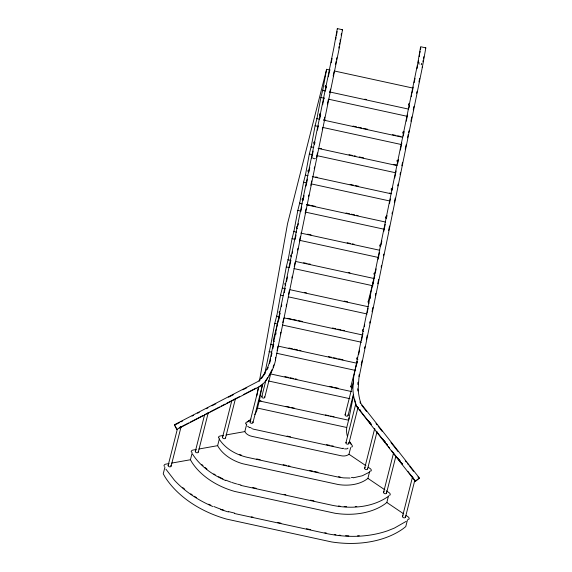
<?xml version="1.0" encoding="UTF-8"?>
<svg xmlns="http://www.w3.org/2000/svg" width="572" height="572" viewBox="0 0 572 572"><rect width="100%" height="100%" fill="white"/><g stroke="black" fill="none" stroke-linecap="round" stroke-linejoin="round"><path stroke-width="0.86" d="M415.408 481.238L419.426 478.078L360.975 403.632L360.389 401.801A52.381 47.026 53.7 0 1 358.194 388.688L358.916 378.092L422.422 66.924L425.825 47.862L420.62 46.725L417.303 65.987M417.217 65.787L353.689 377.062L352.895 388.753A57.536 51.652 53.7 0 0 355.305 403.146L356.227 406.056L415.315 481.309L417.195 479.837M357.786 384.456L357.936 382.318L358.351 382.246M275.397 360.217L339.11 48.792L342.514 29.73L337.308 28.6L337.609 28.95M353.489 381.038L353.324 379.336M290.712 260.382L288.131 259.817L288.181 259.402L286.286 266.917L282.375 288.052L284.949 288.61M296.468 232.146L293.894 231.588L293.944 231.174L292.042 238.681L288.131 259.817M302.231 203.918L299.656 203.353L299.707 202.938L297.805 210.453L293.894 231.588M307.993 175.683L305.419 175.125L305.469 174.71L303.568 182.225L299.685 203.296M348.598 420.213L259.316 400.929L259.373 400.557L261.089 400.936M251.165 516.952L252.903 517.088M256.792 395.81L258.358 387.037M259.452 380.895L287.516 223.824L326.619 69.298L330.051 70.041M262.484 384.062L259.352 400.915M273.423 345.073L270.849 344.516L270.899 344.094L264.714 373.995M282.375 288.052L282.425 287.637L280.523 295.145L276.991 314.764L274.76 323.38L270.849 344.516M313.756 147.454L311.182 146.897L311.232 146.482L309.33 153.99L305.419 175.125M319.519 119.226L316.945 118.661L316.995 118.247L315.093 125.761L311.182 146.897M325.282 90.991L322.701 90.433L322.758 90.019L320.856 97.526L316.945 118.661M326.619 69.298L322.701 90.433M275.547 360.181L274.953 362.584A57.364 55.212 19.5 0 1 271.614 371.528L266.759 379.629L261.804 385.435L176.87 429.393L174.417 424.746L258.472 381.231L263.62 374.839L266.788 369.255A52.023 50.079 19.5 0 0 269.812 361.147L333.898 47.662L337.308 28.6M335.757 39.311L336.064 37.588M336.379 35.857L337.144 31.539M338.831 48.055L339.139 46.332M339.453 44.602L339.761 42.871M340.068 41.148L340.376 39.418M341.148 35.099L341.455 33.376M348.591 420.399L353.553 395.088M418.146 62.62L418.454 60.897M419.226 56.578L419.533 54.848M419.841 53.124L420.148 51.394M420.463 49.671L420.77 47.941M422.915 61.869L423.223 60.139M423.537 58.408L423.845 56.685M271.242 356.499L271.957 353.003M272.851 348.634L273.738 344.265M275.704 334.649L276.062 332.897M278.557 320.663L279.451 316.295M281.41 306.678L281.767 304.926M284.263 292.692L285.156 288.324M286.586 281.331L287.48 276.955M289.439 267.346L290.869 260.353M292.292 253.36L292.649 251.608M295.145 239.375L296.039 235.006M298.005 225.389L298.362 223.638M300.858 211.404L301.751 207.035M303.174 200.043L304.068 195.667M306.027 186.057L307.457 179.065M308.887 172.072L309.774 167.696M311.74 158.087L313.163 151.094M314.593 144.101L314.95 142.349M317.446 130.116L318.339 125.74M319.769 118.747L320.656 114.379M322.622 104.762L324.045 97.769M325.475 90.776L326.369 86.408M328.328 76.791L329.758 69.798M331.181 62.806L332.075 58.437M275.332 359.302L275.69 357.557M277.12 350.557L278.006 346.189M280.509 333.948L280.866 332.196M282.825 322.579L283.719 318.211M286.214 305.97L286.572 304.218M288.538 294.601L289.432 290.233M291.927 277.992L292.285 276.24M294.244 266.623L295.138 262.255M297.64 250.014L297.998 248.262M299.421 241.27L300.314 236.901M305.133 213.292L306.027 208.923M308.522 196.682L308.88 194.93M310.839 185.314L311.733 180.945M314.235 168.704L314.593 166.952M316.552 157.336L317.446 152.967M322.265 129.358L322.622 127.606M324.045 120.613L324.76 117.117M327.434 104.004L328.328 99.628M329.758 92.635L330.473 89.139M333.147 76.026L334.041 71.65M335.471 64.657L336.179 61.161M336.536 59.409L336.894 57.665M356.342 365.894L357.228 361.518M358.658 354.526L359.552 350.157M361.511 340.54L362.941 333.548M364.364 326.555L364.721 324.81M367.224 312.569L368.111 308.201M370.077 298.584L370.434 296.839M372.93 284.599L373.823 280.23M375.246 273.237L376.14 268.869M378.106 259.252L379.529 252.259M380.959 245.266L381.853 240.898M383.812 231.281L385.242 224.288M386.665 217.296L387.022 215.544M389.518 203.31L390.411 198.942M392.378 189.325L392.735 187.573M394.694 177.964L396.124 170.971M397.547 163.978L398.441 159.602M400.4 149.993L401.83 143M403.26 136.007L404.147 131.631M406.292 121.142L407.536 115.029M408.966 108.029L409.323 106.285M411.282 96.668L411.64 94.923M411.997 93.172L413.249 87.051M414.142 82.683L415.029 78.314M416.995 68.697L417.353 66.953M358.858 376.39L359.216 374.646M361.175 365.029L362.069 360.66M364.564 348.427L364.922 346.682M366.345 339.689L367.238 335.321M369.734 323.087L370.091 321.335M372.057 311.726L372.944 307.357M375.447 295.123L375.797 293.379M377.763 283.762L378.657 279.393M381.152 267.16L381.51 265.415M383.469 255.798L383.826 254.054M388.638 230.459L389.532 226.09M392.027 213.857L392.385 212.105M394.351 202.495L395.238 198.127M397.74 185.893L398.091 184.141M400.057 174.531L400.414 172.787M401.837 165.794L402.552 162.298M405.226 149.192L406.12 144.823M407.543 137.831L408.258 134.334M408.615 132.59L408.973 130.838M410.932 121.228L411.826 116.86M413.256 109.867L413.964 106.371M416.645 93.265L416.995 91.513M418.961 81.903L419.676 78.407M342.506 29.773L342.07 29.923M425.818 47.898L425.439 48.062M422.415 66.953L422.043 67.06M266.759 379.644L266.416 379.508L267.753 377.591M265.337 381.481L265.944 380.123M164.936 467.145L163.242 473.816L165.008 476.926A90.955 62.491 14.2 0 0 226.612 519.104L331.574 541.941A90.955 62.491 14.2 0 0 403.074 528.728L405.77 526.59L407.464 519.912M168.147 465.451L177.32 429.2M171.121 466.101L181.167 426.397A1.523 1.044 14.2 0 1 181.067 426.648M388.524 495.795L386.836 502.473L384.884 504.025A63.506 43.636 14.2 0 1 334.963 513.248L234.727 491.441A63.506 43.636 14.2 0 1 191.713 461.997L190.44 459.745L192.128 453.067M195.338 451.372L204.64 414.607M198.312 452.023L208.265 412.691A1.523 1.044 14.2 0 1 207.979 413.163M369.591 471.685L367.903 478.364L366.688 479.322A36.05 24.775 14.2 0 1 338.352 484.555L242.843 463.778A36.05 24.775 14.2 0 1 218.425 447.061L217.632 445.667L219.319 438.989M222.537 437.301L231.696 401.079M225.511 437.945L235.55 398.276A1.523 1.044 14.2 0 1 235.45 398.534M226.054 434.942L244.83 431.588L246.725 424.074M250 421.914L258.816 387.08M273.302 340.211L280.073 313.456M252.981 422.558L262.648 384.334M254.812 414.564A40.719 27.978 14.2 0 0 257.471 408.072L259.373 400.557M261.776 396.675L265.923 380.273M264.75 397.318L271.3 371.428M368.132 301.873L374.903 275.118M350.85 386.572L357.185 361.54M345.088 414.8L353.167 382.861M348.062 415.451L353.303 394.73M347.318 436.064A40.719 27.978 14.2 0 1 346.739 427.491L349.185 417.839M345.924 442.792L355.77 403.868M348.899 443.443L357.872 407.979M244.83 431.588A8.601 5.913 14.2 0 0 251.716 436.3L340.976 455.727A8.601 5.913 14.2 0 0 348.97 454.247L350.657 447.569M364.657 468.225L374.703 428.514M367.632 468.868L377.019 431.753M383.59 492.335L393.636 452.631A1.523 1.044 14.2 0 0 393.743 453.188M386.565 492.985L395.738 456.728M402.524 516.452L412.569 476.748A1.523 1.044 14.2 0 0 412.677 477.305M405.498 517.095L414.671 480.845M270.377 358.973L270.148 361.347A52.409 50.443 19.5 0 1 269.519 363.449M276.612 316.28C276.24 315.508 278.049 317.288 279.186 316.838M271.235 371.464L269.004 375.611M264.285 374.531L265.05 373.323M263.091 376.304L263.906 375.139L263.613 374.867M261.39 378.571L262.684 376.891L262.405 376.605M259.137 381.131L260.024 380.187M262.527 384.162L259.967 386.028M415.315 481.309L415.665 481.023M418.075 479.121L419.419 478.085M246.382 424.102A1.523 0.922 -29.6 0 1 245.674 423.108A1.523 0.922 -29.6 0 1 247.268 421.929L249.206 420.563M247.268 421.929L249.842 420.077A40.719 27.978 14.2 0 0 251.001 419.069M369.719 472L362.333 475.768L353.296 477.813M387.909 496.703C371.879 507.664 351.079 509.101 332.482 505.348L240.862 485.413M406.099 521.407L394.43 528.063L387.673 530.773C368.332 537.423 347.218 537.773 327.291 533.705L234.527 513.52M175.397 424.724L179.365 422.672M180.952 421.85L182.532 421.035M192.056 416.101L193.643 415.279M197.612 413.227L199.199 412.405M206.335 408.708L207.922 407.893M211.89 405.834L215.858 403.782M228.55 397.211L233.312 394.752M242.828 389.818L246.797 387.766M179.086 427.899L188.603 422.973M190.19 422.15L202.874 415.579M204.461 414.764L208.422 412.712M210.01 411.89L219.526 406.964M221.114 406.141L225.075 404.089M226.662 403.267L233.798 399.578M235.385 398.756L239.346 396.703M243.315 394.651L255.999 388.081M356.277 406.056L355.848 403.832M223.488 435.399L220.077 436.007A1.523 0.922 -29.6 0 0 218.433 437.323A1.523 0.922 -29.6 0 0 219.534 438.152M196.296 449.478L192.886 450.085A1.523 0.922 -29.6 0 0 191.284 451.258A1.523 0.922 -29.6 0 0 191.992 452.259M198.856 449.02L217.632 445.667M169.105 463.549L165.687 464.164A1.523 0.922 -29.6 0 0 164.157 465.193A1.523 0.922 -29.6 0 0 164.493 466.287M171.664 463.091L190.44 459.745M347.075 448.877L344.544 448.891M350.128 478.049L343.593 477.885L337.666 476.991L247.204 457.307C236.25 454.769 225.554 448.848 219.29 439.267M338.545 476.726L340.254 477.048M334.341 70.978L412.448 87.974M364.814 99.17L366.53 99.542M329.572 91.928L408.537 109.109M320.856 97.526L324.288 98.277M328.578 99.206L406.685 116.202M323.859 119.741L325.575 120.113M353.038 126.09L356.478 126.841M358.194 127.213L361.626 127.956M363.342 128.335L367.632 129.265M392.521 134.685L395.96 135.428M397.676 135.8L401.108 136.551M323.809 120.156L402.774 137.337M315.093 125.761L318.525 126.505M322.815 127.442L400.922 144.437M319.812 148.348L321.528 148.72M348.999 154.697L352.431 155.441M354.147 155.82L355.863 156.192M359.295 156.935L363.585 157.872M393.629 164.407L397.061 165.158M318.046 148.391L397.011 165.573M309.33 153.99L312.762 154.74M317.052 155.67L395.159 172.665M315.773 176.948L317.489 177.327M350.1 184.42L353.532 185.171M355.248 185.542L358.687 186.286M389.582 193.014L391.298 193.386M312.283 176.619L391.248 193.801M303.568 182.225L306.142 182.783M311.297 183.905L389.396 200.901M306.571 204.433L310.01 205.184M311.726 205.555L315.158 206.306M346.053 213.027L349.492 213.771M351.208 214.15L354.64 214.893M356.356 215.265L358.072 215.644M306.52 204.847L385.485 222.029M297.805 210.453L300.379 211.011M305.534 212.133L384.498 229.315M307.679 234.162L311.111 234.906M347.161 242.75L350.593 243.5M352.309 243.872L354.025 244.244M300.765 233.083L379.722 250.264M292.042 238.681L294.623 239.246M299.771 240.362L378.736 257.543M303.632 262.762L307.064 263.513M308.787 263.885L310.503 264.257M348.262 272.479L349.985 272.851M295.86 261.497L373.966 278.493M286.286 266.917L288.86 267.474M294.008 268.597L372.973 285.778M304.74 292.492L306.456 292.864M344.222 301.079L347.654 301.83M290.097 289.732L368.204 306.728M280.523 295.145L283.097 295.71M288.245 296.825L367.21 314.007M287.816 318.297L291.255 319.04M292.971 319.412L296.403 320.163M298.119 320.534L302.409 321.471M332.454 328.006L335.886 328.75M337.602 329.129L341.034 329.872M342.75 330.244L344.466 330.616M284.334 317.96L362.441 334.956M274.76 323.38L277.334 323.938M282.482 325.06L361.447 342.242M288.924 348.019L292.356 348.763M294.072 349.142L297.504 349.885M299.22 350.257L300.936 350.636M328.407 356.606L331.839 357.357M333.555 357.729L336.987 358.48M338.703 358.851L343 359.781M278.571 346.196L356.678 363.184M268.997 351.608L271.571 352.166M276.726 353.289L355.684 370.47M284.877 376.626L288.309 377.37M290.025 377.742L293.465 378.492M295.181 378.864L296.897 379.236M329.508 386.336L332.947 387.08M334.663 387.458L338.095 388.202M270.234 373.866L351.773 391.606M268.39 380.959L349.928 398.705M285.986 406.349L289.418 407.092M291.134 407.471L294.566 408.215M325.468 414.936L328.9 415.687M330.616 416.058L334.048 416.809M257.471 408.072L346.739 427.491M287.087 436.071L290.519 436.822M326.569 444.666L330.001 445.409M331.717 445.788L333.433 446.16M342.85 448.634L252.717 428.993M256.721 458.951L260.153 459.695M283.133 464.7L286.536 465.436M288.231 465.808L289.933 466.18M309.488 470.434L312.884 471.171M314.586 471.542L317.989 472.279M252.752 487.573L256.127 488.309M284.17 494.408L285.871 494.78M310.524 500.142L313.928 500.886M277.563 522.458L280.959 523.194M306.463 528.742L310.718 529.672M324.832 532.739L326.49 533.104M237.487 484.141L240.941 484.999M228.514 511.597L234.599 513.105M220.449 509.488L228.371 511.983M225.525 480.48C212.498 474.889 200.357 466.244 192.585 454.204M212.755 506.513C198.47 500.386 185.128 491.763 174.517 480.337L165.88 469.133M249.549 427.656L247.597 426.212M348.97 454.247L365.923 465.715M368.132 467.21L370.349 468.704A1.523 0.98 51.6 0 1 371.285 470.434A1.523 0.98 51.6 0 1 370.12 471.021M367.903 478.364L384.856 489.825M386.336 490.826L389.282 492.821A1.523 0.98 51.6 0 1 390.226 494.387A1.523 0.98 51.6 0 1 389.368 495.223M386.836 502.473L403.796 513.942M406.006 515.436L408.215 516.931A1.523 0.98 51.6 0 1 409.159 518.661A1.523 0.98 51.6 0 1 407.993 519.247M361.69 405.269L366.652 411.59M376.033 423.537L377.141 424.946M378.242 426.347L382.103 431.267M390.933 442.513L398.105 451.651M405.283 460.782L406.385 462.19M407.486 463.592L408.594 465M409.695 466.409L413.556 471.328M417.975 476.948L419.076 478.349M357.407 406.706L358.508 408.108L357.357 406.692M359.609 409.509L360.71 410.911M369.512 422.115L371.164 424.217M384.363 441.033L385.464 442.435M387.666 445.238L386.565 443.836L387.63 445.245M398.67 459.252L400.321 461.354L397.54 457.865M402.516 464.157L401.422 462.755L402.488 464.171M359.559 409.502L360.66 410.903M368.368 420.713L371.121 424.217M382.675 438.938L385.428 442.442M411.847 476.09L412.948 477.491M357.071 406.642L358.172 408.05M359.824 410.16L370.863 424.209M376.376 431.238L385.206 442.478M386.307 443.886L387.416 445.288M388.517 446.696L389.618 448.098M391.827 450.908L402.309 464.264M407.829 471.285L415.551 481.123M348.591 442.621L348.791 442.885A1.523 1.044 14.2 0 1 347.225 444.151A1.523 1.044 14.2 0 1 346.21 442.32M176.848 429.379L174.417 424.753M351.415 444.587L349.671 441.798L351.415 444.587A1.523 0.98 51.6 0 1 352.359 446.16A1.523 0.98 51.6 0 1 351.501 446.997M359.988 401.973L360.389 403.231M357.915 359.695A1.523 1.044 14.2 0 1 356.656 358.758A1.523 1.044 14.2 0 1 357.178 357.7M308.451 171.879A1.523 1.044 14.2 0 1 308.437 170.191M274.224 341.448A1.523 1.044 14.2 0 1 273.588 339.739M359.302 535.742A90.955 62.491 14.2 0 1 357.557 535.828M348.813 535.864A90.955 62.491 14.2 0 1 345.595 535.721M340.755 535.349A90.955 62.491 14.2 0 1 339.139 535.178M335.9 534.784A90.955 62.491 14.2 0 1 334.284 534.555M347.955 414.886A1.523 1.044 14.2 0 1 346.589 416.187A1.523 1.044 14.2 0 1 345.188 414.543M345.381 414.328A1.523 1.044 14.2 0 1 345.652 414.164M264.643 396.761A1.523 1.044 14.2 0 1 263.964 398.026A1.523 1.044 14.2 0 1 262.005 397.411A1.523 1.044 14.2 0 1 262.341 396.038M291.505 256.757A1.523 1.044 14.2 0 1 290.876 255.048M170.814 465.279A1.523 1.044 14.2 0 1 170.656 466.688A1.523 1.044 14.2 0 1 168.626 466.437A1.523 1.044 14.2 0 1 168.44 464.979M352.152 387.923A1.523 1.044 14.2 0 1 350.893 386.987A1.523 1.044 14.2 0 1 351.415 385.936M303.031 200.293A1.523 1.044 14.2 0 1 302.095 199.192A1.523 1.044 14.2 0 1 303.01 198.327M315.344 158.458A1.523 1.044 14.2 0 1 312.77 157.901M386.343 218.418A1.523 1.044 14.2 0 1 385.714 216.709M392.106 190.19A1.523 1.044 14.2 0 1 391.477 188.481M397.869 161.955A1.523 1.044 14.2 0 1 397.233 160.246M403.632 133.726A1.523 1.044 14.2 0 1 402.995 132.018M403.274 131.853A1.523 1.044 14.2 0 1 403.61 131.76M409.395 105.498A1.523 1.044 14.2 0 1 408.458 104.397A1.523 1.044 14.2 0 1 409.373 103.525M297.268 228.521A1.523 1.044 14.2 0 1 296.332 227.427A1.523 1.044 14.2 0 1 297.247 226.555M374.824 274.882A1.523 1.044 14.2 0 1 374.46 273.008M355.405 402.345A57.064 51.237 53.7 0 1 354.604 399.184M272.208 369.305A56.978 54.848 19.5 0 1 271.571 370.749M273.866 364.857A56.978 54.848 19.5 0 1 273.087 367.102M225.404 437.387A1.523 1.044 14.2 0 1 223.838 438.652A1.523 1.044 14.2 0 1 222.823 436.829M421.457 63.306A1.523 1.044 14.2 0 1 421.192 64.765M419.09 64.307A1.523 1.044 14.2 0 1 419.355 62.849M267.996 367.539A52.409 50.443 19.5 0 1 267.103 369.519M348.048 448.176A8.601 5.913 14.2 0 1 347.368 448.326M343.643 448.355A8.601 5.913 14.2 0 1 342.878 448.212M363.678 331.46A1.523 1.044 14.2 0 1 362.419 330.53A1.523 1.044 14.2 0 1 362.941 329.472M369.062 303.11A1.523 1.044 14.2 0 1 368.704 301.244M380.58 246.654A1.523 1.044 14.2 0 1 380.223 244.78M267.632 368.189A1.523 1.044 14.2 0 1 268.104 367.81M356.792 506.527A63.506 43.636 14.2 0 1 355.241 506.635M346.532 506.699A63.506 43.636 14.2 0 1 344.122 506.563M340.09 506.177A63.506 43.636 14.2 0 1 338.474 505.977M285.75 284.985A1.523 1.044 14.2 0 1 285.113 283.276M352.881 477.37A36.05 24.775 14.2 0 1 351.351 477.513M386.457 492.428A1.523 1.044 14.2 0 1 385.778 493.693A1.523 1.044 14.2 0 1 383.819 493.078A1.523 1.044 14.2 0 1 384.155 491.698M367.524 468.311A1.523 1.044 14.2 0 1 366.845 469.576A1.523 1.044 14.2 0 1 364.886 468.961A1.523 1.044 14.2 0 1 365.222 467.589M375.003 429.343A1.523 1.044 14.2 0 1 374.703 428.793M405.191 516.273A1.523 1.044 14.2 0 1 404.933 517.731A1.523 1.044 14.2 0 1 402.831 517.274A1.523 1.044 14.2 0 1 403.088 515.815M326.455 87.487A1.523 1.044 14.2 0 1 325.196 86.551A1.523 1.044 14.2 0 1 325.718 85.493M314.557 143.829A1.523 1.044 14.2 0 1 314.2 141.956M234.642 399.006A1.523 1.044 14.2 0 1 234.27 399.034M279.987 313.213A1.523 1.044 14.2 0 1 279.35 311.504M320.699 115.716A1.523 1.044 14.2 0 1 319.433 114.779A1.523 1.044 14.2 0 1 319.955 113.728M236.629 483.926A63.506 43.636 14.2 0 1 231.939 482.468M231.167 482.203A63.506 43.636 14.2 0 1 225.854 480.151M222.901 478.836A63.506 43.636 14.2 0 1 218.611 476.683M215.179 474.739A63.506 43.636 14.2 0 1 213.849 473.916M206.964 469.047A63.506 43.636 14.2 0 1 204.955 467.381M203.031 465.665A63.506 43.636 14.2 0 1 201.802 464.493M223.795 510.167A90.955 62.491 14.2 0 1 221.464 509.387M220.685 509.123A90.955 62.491 14.2 0 1 213.828 506.492M210.853 505.212A90.955 62.491 14.2 0 1 208.644 504.204M196.518 497.647A90.955 62.491 14.2 0 1 194.323 496.253M192.171 494.816A90.955 62.491 14.2 0 1 190.769 493.836M184.735 489.232A90.955 62.491 14.2 0 1 182.833 487.623M241.641 455.283A36.05 24.775 14.2 0 1 239.368 454.425M357.915 390.991A52.653 47.269 53.7 0 1 357.779 388.796M252.674 421.736A1.523 1.044 14.2 0 1 252.509 423.151A1.523 1.044 14.2 0 1 250.486 422.894A1.523 1.044 14.2 0 1 250.293 421.442M250.572 421.278A1.523 1.044 14.2 0 1 250.908 421.185M198.205 451.465A1.523 1.044 14.2 0 1 197.526 452.731A1.523 1.044 14.2 0 1 195.567 452.116A1.523 1.044 14.2 0 1 195.903 450.743M207.7 413.327A1.523 1.044 14.2 0 1 206.592 413.399M180.602 427.027A1.523 1.044 14.2 0 1 179.887 427.148M252.116 428.371A8.601 5.913 14.2 0 1 251.401 428.092M250.708 427.77A8.601 5.913 14.2 0 1 250.043 427.413"/></g></svg>
